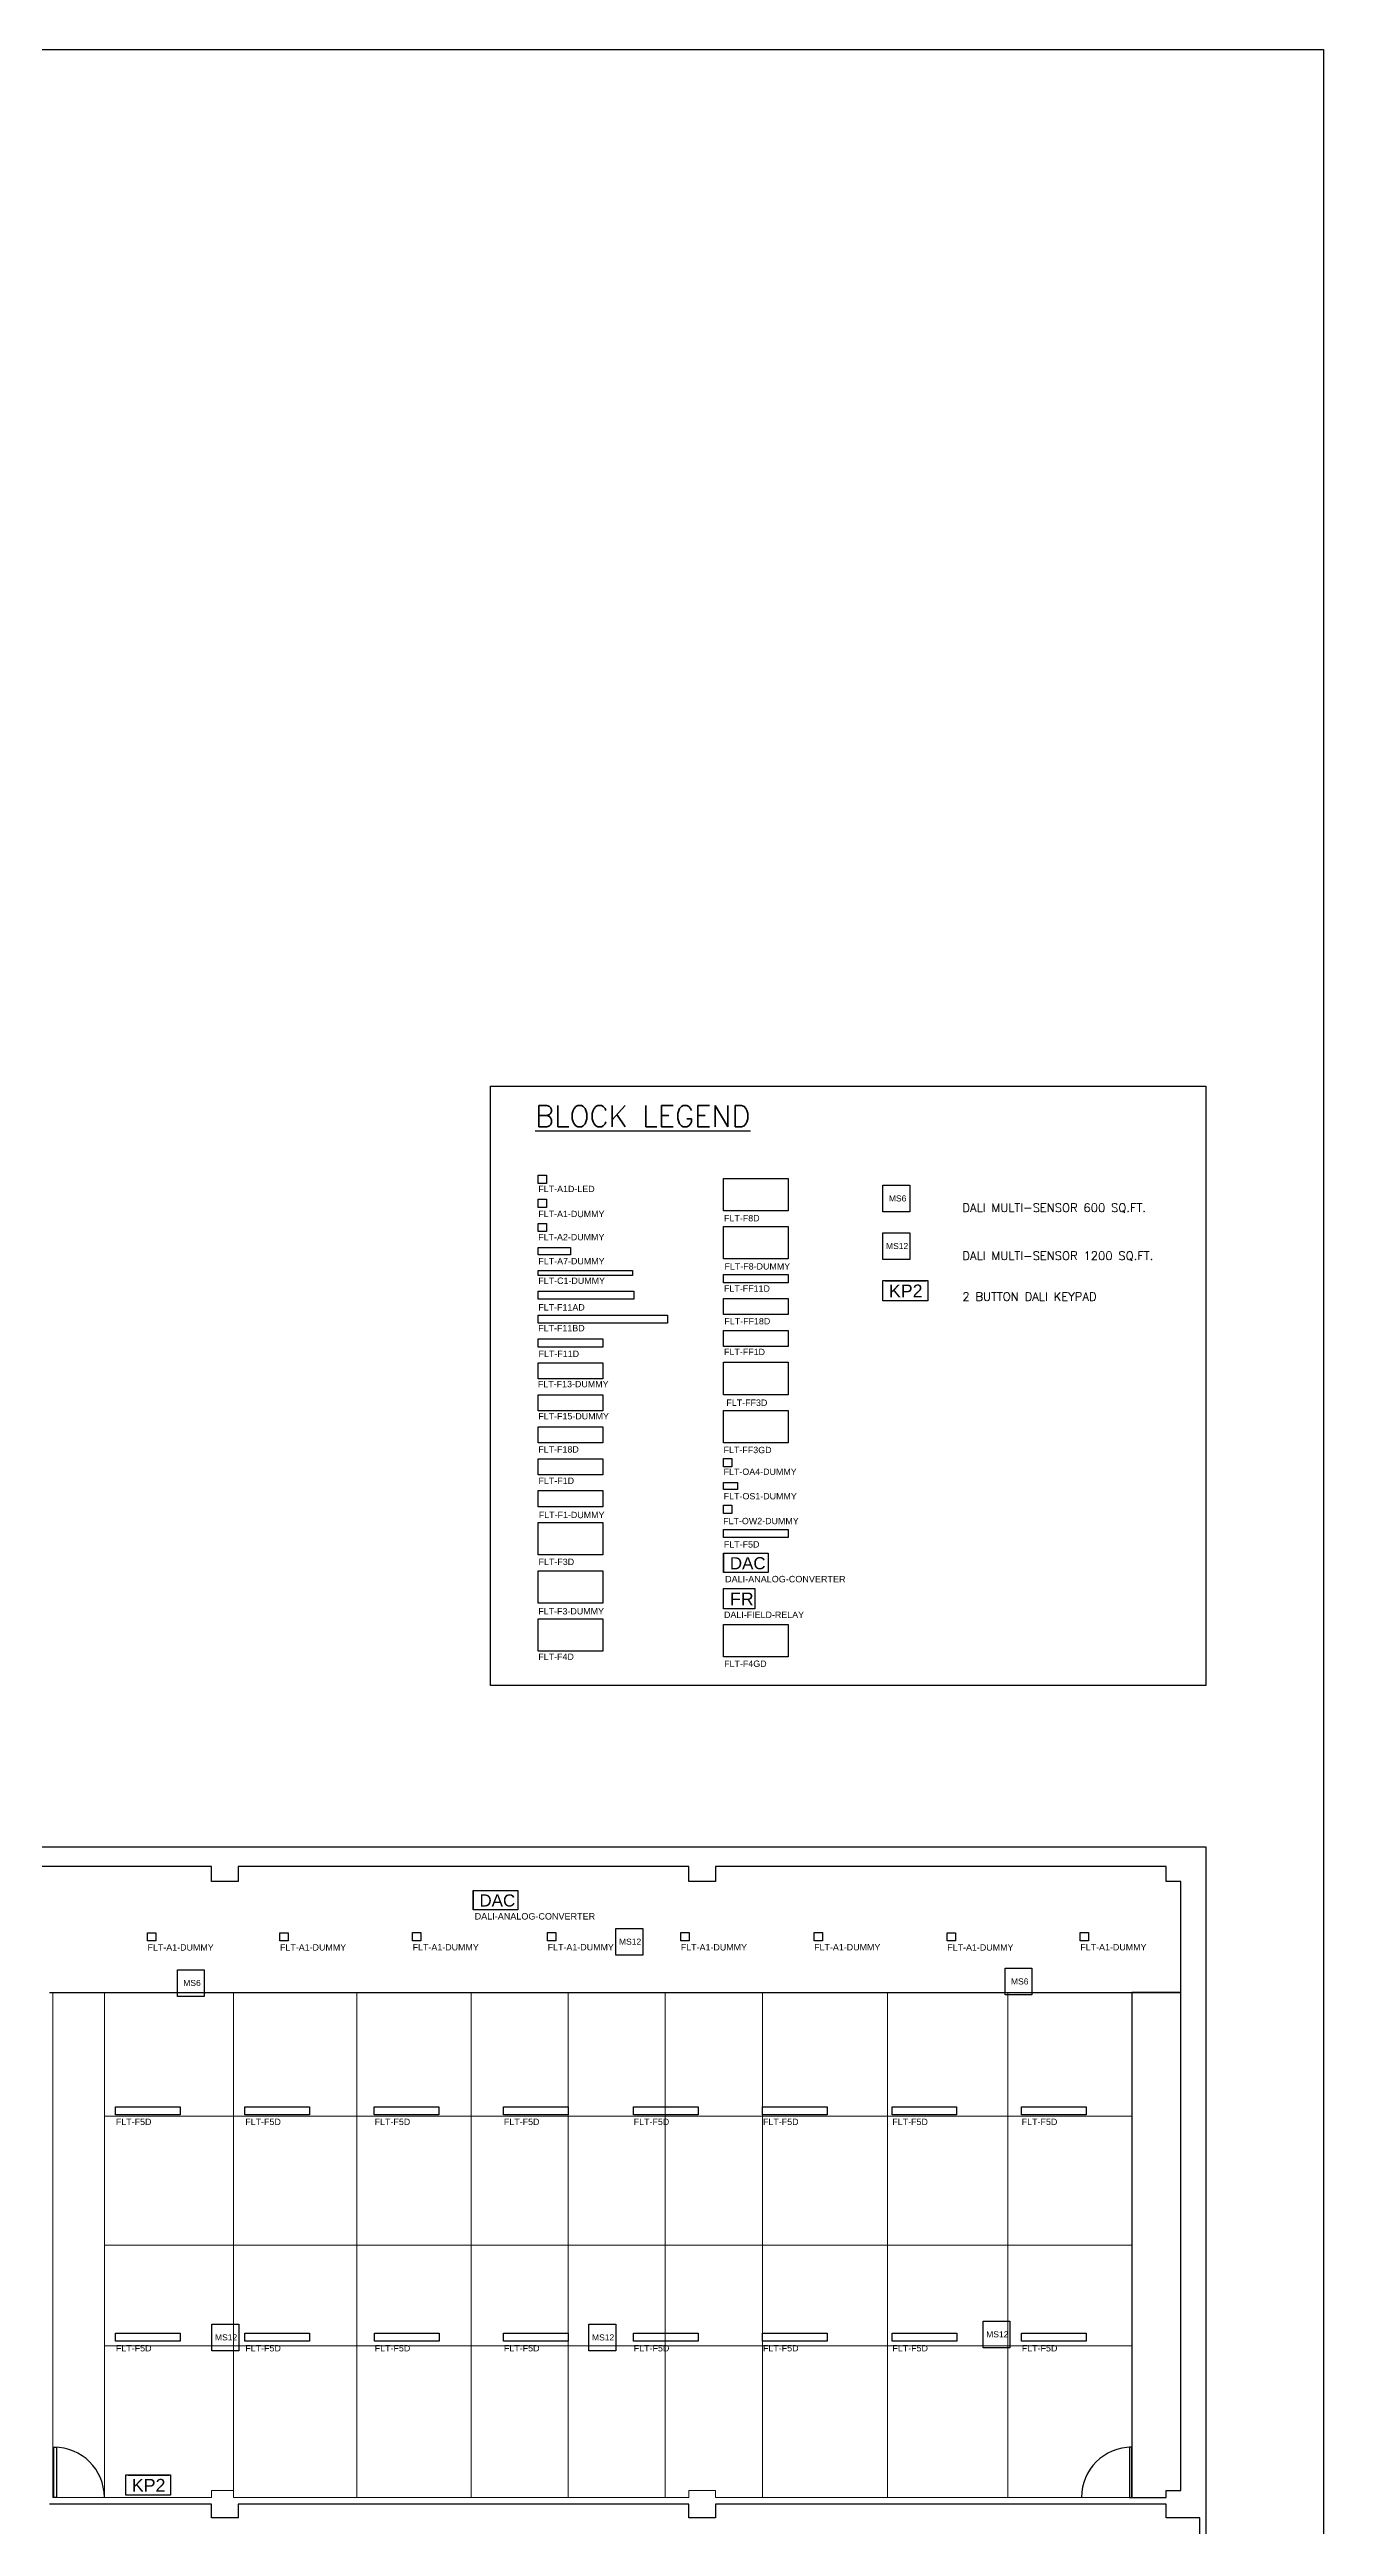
# Model space of a CAD drawing. Header units: inches. Extents: x 0 to 94319, y 0 to 73100.
# Drawn here: x 70302 to 94319, y 26384 to 73100 of the extents above; entities that cross this region are included whole.
import ezdxf
from ezdxf.enums import TextEntityAlignment as Align

# ---------------------------------------------------------------- set-up
doc = ezdxf.new("R2010")
doc.units = ezdxf.units.IN
doc.header["$MEASUREMENT"] = 0
doc.layers.get('0').update_dxf_attribs({"color": 255})
for name, color, linetype in [('FLT- Fixtures', 90, 'Continuous'), ('FLT- Peripherals', 170, 'Continuous'), ('NOTE', 2, 'Continuous')]:
    doc.layers.add(name, color=color, linetype=linetype)
doc.styles.add('RGVTXT', font='simplex.shx', dxfattribs={"height": 9})
doc.styles.get("Standard").update_dxf_attribs({"font": 'arial.ttf'})

# ---------------------------------------------------------------- blocks, each defined once
blk = doc.blocks.new('FLT-DMS12')
at = {"layer": 'FLT- Peripherals'}
blk.add_lwpolyline([(0, 504), (504, 504), (504, 0), (0, 0)], close=True, dxfattribs=at)
at = {"layer": 'FLT- Peripherals', "insert": (57, 313), "char_height": 114.8, "attachment_point": 1}
blk.add_mtext('MS12', dxfattribs=at)
blk = doc.blocks.new('FLT-KP2')
at = {"layer": 'FLT- Peripherals', "insert": (112, 307), "char_height": 240, "attachment_point": 1, "bg_fill": 3, "box_fill_scale": 1.3, "bg_fill_color": 256, "bg_fill_transparency": 0}
blk.add_mtext('KP2', dxfattribs=at)
at = {"layer": 'FLT- Peripherals'}
blk.add_lwpolyline([(0, 0), (0, 384), (844, 384), (844, 0)], close=True, dxfattribs=at)
blk = doc.blocks.new('FLT-MS6')
at = {"layer": 'FLT- Peripherals'}
blk.add_lwpolyline([(0, 504), (504, 504), (504, 0), (0, 0)], close=True, dxfattribs=at)
at = {"layer": 'FLT- Peripherals', "insert": (111, 313), "char_height": 114.8, "attachment_point": 1}
blk.add_mtext('MS6', dxfattribs=at)
blk = doc.blocks.new('FLT-F5D')
at = {"layer": 'FLT- Fixtures'}
blk.add_lwpolyline([(0, 0), (0, 152), (1219, 152), (1219, 0)], close=True, dxfattribs=at)
blk.add_attdef('FLT-F5D', text='', height=120, dxfattribs=at).set_placement((6, -191), (677, -191), align=Align.ALIGNED)
blk = doc.blocks.new('FLT-A1-DUMMY')
at = {"layer": 'FLT- Fixtures'}
blk.add_lwpolyline([(0, 156), (156, 156), (156, 0), (0, 0)], close=True, dxfattribs=at)
blk.add_attdef('FLT-A1-DUMMY', text='', height=120, dxfattribs=at).set_placement((1, -181), (1249, -181), align=Align.ALIGNED)
blk = doc.blocks.new('FLT-DAC')
at = {"layer": 'FLT- Fixtures', "insert": (2.34, 5.75), "char_height": 4.5, "attachment_point": 1, "bg_fill": 3, "box_fill_scale": 1.5, "bg_fill_color": 256, "bg_fill_transparency": 0}
blk.add_mtext('DAC', dxfattribs=at)
at = {"layer": 'FLT- Fixtures'}
for p, q in [((0, 7.2), (16.54, 7.2)), ((0, 0), (0, 7.2)), ((16.54, 0), (0, 0)), ((16.54, 7.2), (16.54, 0))]:
    blk.add_line(p, q, dxfattribs=at)
blk.add_attdef('DALI-ANALOG-CONVERTER', (0.57, -3.59), '', height=2.4, dxfattribs=at)
blk = doc.blocks.new('FLT-A1D-LED')
at = {"layer": 'FLT- Fixtures'}
blk.add_lwpolyline([(0, 156), (156, 156), (156, 0), (0, 0)], close=True, dxfattribs=at)
blk.add_attdef('FLT-A1D-LED', text='', height=120, dxfattribs=at).set_placement((2, -163), (1064, -163), align=Align.ALIGNED)
blk = doc.blocks.new('FLT-A2-DUMMY')
at = {"layer": 'FLT- Fixtures'}
blk.add_lwpolyline([(0, 156), (156, 156), (156, 0), (0, 0)], close=True, dxfattribs=at)
blk.add_attdef('FLT-A2-DUMMY', text='', height=120, dxfattribs=at).set_placement((0, -163), (1248, -163), align=Align.ALIGNED)
blk = doc.blocks.new('FLT-A7-DUMMY')
at = {"layer": 'FLT- Fixtures'}
blk.add_lwpolyline([(0, 0), (0, 138), (610, 138), (610, 0)], close=True, dxfattribs=at)
blk.add_attdef('FLT-A7-DUMMY', text='', height=120, dxfattribs=at).set_placement((3, -181), (1251, -181), align=Align.ALIGNED)
blk = doc.blocks.new('FLT-C1-DUMMY')
at = {"layer": 'FLT- Fixtures'}
blk.add_lwpolyline([(0, 92), (1780, 92), (1780, 0), (0, 0)], close=True, dxfattribs=at)
blk.add_attdef('FLT-C1-DUMMY', text='', height=120, dxfattribs=at).set_placement((2, -160), (1259, -160), align=Align.ALIGNED)
blk = doc.blocks.new('FLT-F11AD')
at = {"layer": 'FLT- Fixtures'}
blk.add_lwpolyline([(0, 0), (0, 152), (1800, 152), (1800, 0)], close=True, dxfattribs=at)
blk.add_attdef('FLT-F11AD', text='', height=120, dxfattribs=at).set_placement((1, -212), (877, -212), align=Align.ALIGNED)
blk = doc.blocks.new('FLT-F11BD')
at = {"layer": 'FLT- Fixtures'}
blk.add_lwpolyline([(0, 0), (0, 152), (2438, 152), (2438, 0)], close=True, dxfattribs=at)
blk.add_attdef('FLT-F11BD', text='', height=120, dxfattribs=at).set_placement((0, -154), (876, -154), align=Align.ALIGNED)
blk = doc.blocks.new('FLT-F11D')
at = {"layer": 'FLT- Fixtures'}
blk.add_lwpolyline([(0, 0), (0, 152), (1220, 152), (1220, 0)], close=True, dxfattribs=at)
blk.add_attdef('FLT-F11D', text='', height=120, dxfattribs=at).set_placement((7, -189), (771, -189), align=Align.ALIGNED)
blk = doc.blocks.new('FLT-F13-DUMMY')
at = {"layer": 'FLT- Fixtures'}
blk.add_lwpolyline([(0, 305), (1219, 305), (1219, 0), (0, 0)], close=True, dxfattribs=at)
blk.add_attdef('FLT-F13-DUMMY', text='', height=120, dxfattribs=at).set_placement((-6, -156), (1326, -156), align=Align.ALIGNED)
blk = doc.blocks.new('FLT-F15-DUMMY')
at = {"layer": 'FLT- Fixtures'}
blk.add_lwpolyline([(0, 0), (0, 305), (1219, 305), (1219, 0)], close=True, dxfattribs=at)
blk.add_attdef('FLT-F15-DUMMY', text='', height=120, dxfattribs=at).set_placement((1, -160), (1333, -160), align=Align.ALIGNED)
blk = doc.blocks.new('FLT-F18D')
at = {"layer": 'FLT- Fixtures'}
blk.add_lwpolyline([(0, 305), (1219, 305), (1219, 0), (0, 0)], close=True, dxfattribs=at)
blk.add_attdef('FLT-F18D', text='', height=120, dxfattribs=at).set_placement((1, -183), (765, -183), align=Align.ALIGNED)
blk = doc.blocks.new('FLT-F1D')
at = {"layer": 'FLT- Fixtures'}
blk.add_lwpolyline([(0, 0), (0, 305), (1219, 305), (1219, 0)], close=True, dxfattribs=at)
blk.add_attdef('FLT-F1D', text='', height=120, dxfattribs=at).set_placement((5, -172), (676, -172), align=Align.ALIGNED)
blk = doc.blocks.new('FLT-F1-DUMMY')
at = {"layer": 'FLT- Fixtures'}
blk.add_lwpolyline([(1219, 0), (0, 0), (0, 305), (1219, 305)], close=True, dxfattribs=at)
blk.add_attdef('FLT-F1-DUMMY', text='', height=120, dxfattribs=at).set_placement((11, -214), (1249, -214), align=Align.ALIGNED)
blk = doc.blocks.new('FLT-F3D')
at = {"layer": 'FLT- Fixtures'}
blk.add_lwpolyline([(0, 610), (1219, 610), (1219, 0), (0, 0)], close=True, dxfattribs=at)
blk.add_attdef('FLT-F3D', text='', height=120, dxfattribs=at).set_placement((7, -191), (678, -191), align=Align.ALIGNED)
blk = doc.blocks.new('FLT-F3-DUMMY')
at = {"layer": 'FLT- Fixtures'}
blk.add_lwpolyline([(0, 610), (1219, 610), (1219, 0), (0, 0)], close=True, dxfattribs=at)
blk.add_attdef('FLT-F3-DUMMY', text='', height=120, dxfattribs=at).set_placement((1, -215), (1240, -215), align=Align.ALIGNED)
blk = doc.blocks.new('FLT-F4D')
at = {"layer": 'FLT- Fixtures'}
blk.add_lwpolyline([(0, 610), (1219, 610), (1219, 0), (0, 0)], close=True, dxfattribs=at)
blk.add_attdef('FLT-F4D', text='', height=120, dxfattribs=at).set_placement((2, -165), (672, -165), align=Align.ALIGNED)
blk = doc.blocks.new('FLT-F4GD')
at = {"layer": 'FLT- Fixtures'}
blk.add_lwpolyline([(0, 610), (1219, 610), (1219, 0), (0, 0)], close=True, dxfattribs=at)
blk.add_attdef('FLT-F4GD', text='', height=120, dxfattribs=at).set_placement((11, -188), (812, -188), align=Align.ALIGNED)
blk = doc.blocks.new('FLT-F8D')
at = {"layer": 'FLT- Fixtures'}
blk.add_lwpolyline([(0, 610), (1219, 610), (1219, 0), (0, 0)], close=True, dxfattribs=at)
blk.add_attdef('FLT-F8D', text='', height=120, dxfattribs=at).set_placement((9, -201), (680, -201), align=Align.ALIGNED)
blk = doc.blocks.new('FLT-F8-DUMMY')
at = {"layer": 'FLT- Fixtures'}
blk.add_lwpolyline([(0, 610), (1219, 610), (1219, 0), (0, 0)], close=True, dxfattribs=at)
blk.add_attdef('FLT-F8-DUMMY', text='', height=120, dxfattribs=at).set_placement((18, -203), (1256, -203), align=Align.ALIGNED)
blk = doc.blocks.new('FLT-FF11D')
at = {"layer": 'FLT- Fixtures'}
blk.add_lwpolyline([(0, 0), (0, 152), (1220, 152), (1220, 0)], close=True, dxfattribs=at)
blk.add_attdef('FLT-FF11D', text='', height=120, dxfattribs=at).set_placement((8, -170), (875, -170), align=Align.ALIGNED)
blk = doc.blocks.new('FLT-FF18D')
at = {"layer": 'FLT- Fixtures'}
blk.add_lwpolyline([(0, 305), (1219, 305), (1219, 0), (0, 0)], close=True, dxfattribs=at)
blk.add_attdef('FLT-FF18D', text='', height=120, dxfattribs=at).set_placement((15, -184), (881, -184), align=Align.ALIGNED)
blk = doc.blocks.new('FLT-FF1D')
at = {"layer": 'FLT- Fixtures'}
blk.add_lwpolyline([(0, 305), (1219, 305), (1219, 0), (0, 0)], close=True, dxfattribs=at)
blk.add_attdef('FLT-FF1D', text='', height=120, dxfattribs=at).set_placement((9, -161), (782, -161), align=Align.ALIGNED)
blk = doc.blocks.new('FLT-FF3D')
at = {"layer": 'FLT- Fixtures'}
blk.add_lwpolyline([(0, 610), (1219, 610), (1219, 0), (0, 0)], close=True, dxfattribs=at)
blk.add_attdef('FLT-FF3D', text='', height=120, dxfattribs=at).set_placement((53, -211), (826, -211), align=Align.ALIGNED)
blk = doc.blocks.new('FLT-FF3GD')
at = {"layer": 'FLT- Fixtures'}
blk.add_lwpolyline([(0, 610), (1219, 610), (1219, 0), (0, 0)], close=True, dxfattribs=at)
blk.add_attdef('FLT-FF3GD', text='', height=120, dxfattribs=at).set_placement((1, -195), (905, -195), align=Align.ALIGNED)
blk = doc.blocks.new('FLT-OA4-DUMMY')
at = {"layer": 'FLT- Fixtures'}
blk.add_lwpolyline([(0, 156), (156, 156), (156, 0), (0, 0)], close=True, dxfattribs=at)
blk.add_attdef('FLT-OA4-DUMMY', (1, -151), '', height=120, dxfattribs=at)
blk = doc.blocks.new('FLT-OS1-DUMMY')
at = {"layer": 'FLT- Fixtures'}
blk.add_lwpolyline([(0, 130), (264, 130), (264, 0), (0, 0)], close=True, dxfattribs=at)
blk.add_attdef('FLT-OS1-DUMMY', (3, -186), '', height=120, dxfattribs=at)
blk = doc.blocks.new('FLT-OW2-DUMMY')
at = {"layer": 'FLT- Fixtures'}
blk.add_lwpolyline([(0, 156), (156, 156), (156, 0), (0, 0)], close=True, dxfattribs=at)
blk.add_attdef('FLT-OW2-DUMMY', (-7, -200), '', height=120, dxfattribs=at)
blk = doc.blocks.new('FLT-FR')
at = {"layer": 'FLT- Fixtures', "insert": (120, 307), "char_height": 240, "attachment_point": 1, "bg_fill": 3, "box_fill_scale": 1.5, "bg_fill_color": 256, "bg_fill_transparency": 0}
blk.add_mtext('FR', dxfattribs=at)
at = {"layer": 'FLT- Fixtures'}
blk.add_lwpolyline([(0, 0), (0, 384), (591, 384), (591, 0)], close=True, dxfattribs=at)
blk.add_attdef('DALI-FIELD-RELAY', (9, -172), '', height=120, dxfattribs=at)

msp = doc.modelspace()

# ---------------------------------------------------------------- linework, layer by layer
msp.add_lwpolyline([(10544, 60307), (58384, 60307), (58384, 44691), (56544, 44691), (56544, 39204), (92104, 39204), (92104, 23922), (93604, 23922), (93604, 5467), (64104, 5467), (64104, 8410), (10544, 8410), (10544, 26307), (1544, 26307), (1544, 41592), (10544, 41592), (10544, 60307)])
at = {"flags": 128}
msp.add_lwpolyline([(70299, 36452), (70452, 36452), (71335, 36452), (73772, 36452), (76094, 36452), (78251, 36452), (80081, 36452), (81911, 36452), (83741, 36452), (86100, 36452), (88367, 36452), (90707, 36452), (91631, 36452), (91631, 38549), (91352, 38549), (91352, 38834), (90854, 38834), (90104, 38834), (88604, 38834), (87854, 38834), (84854, 38834), (83354, 38834), (82857, 38834), (82857, 38549), (82352, 38549), (82352, 38834), (81854, 38834), (80354, 38834), (77354, 38834), (74354, 38834), (73857, 38834), (73857, 38549), (73352, 38549), (73352, 38834), (72854, 38834), (72104, 38834), (71335, 38834), (70604, 38834), (69104, 38834)], dxfattribs=at)
at = {"lineweight": 0, "flags": 128}
msp.add_lwpolyline([(70361, 36452), (70361, 32857), (70361, 32730), (70361, 32641), (70361, 29878), (70361, 26931), (71335, 26931), (71335, 29792), (71335, 31692), (71335, 34122), (71335, 36452)], close=True, dxfattribs=at)
at = {"color": 8, "lineweight": 0, "flags": 128}
for points in [[(71335, 34122), (73772, 34122), (73772, 36452), (71335, 36452), (71335, 34122), (71335, 34122), (71335, 34122), (71335, 34122), (71335, 34122), (71335, 34122), (71335, 34122), (71335, 34122)], [(73772, 34122), (76094, 34122), (76094, 36452), (73772, 36452), (73772, 34122), (73772, 34122), (73772, 34122), (73772, 34122), (73772, 34122), (73772, 34122), (73772, 34122), (73772, 34122), (73772, 34122), (73772, 34122)], [(76094, 34122), (78251, 34122), (78251, 36452), (76094, 36452), (76094, 34122), (76094, 34122), (76094, 34122), (76094, 34122), (76094, 34122), (76094, 34122), (76094, 34122), (76094, 34122), (76094, 34122), (76094, 34122)], [(78251, 34122), (80081, 34122), (80081, 36452), (78251, 36452), (78251, 34122), (78251, 34122), (78251, 34122), (78251, 34122), (78251, 34122), (78251, 34122), (78251, 34122), (78251, 34122), (78251, 34122), (78251, 34122)], [(80081, 34122), (81911, 34122), (81911, 36452), (80081, 36452), (80081, 34122), (80081, 34122), (80081, 34122), (80081, 34122), (80081, 34122), (80081, 34122), (80081, 34122), (80081, 34122), (80081, 34122), (80081, 34122)], [(81911, 34122), (83741, 34122), (83741, 36452), (81911, 36452), (81911, 34122), (81911, 34122), (81911, 34122), (81911, 34122), (81911, 34122), (81911, 34122), (81911, 34122), (81911, 34122), (81911, 34122), (81911, 34122)], [(83741, 34122), (86100, 34122), (86100, 36452), (83741, 36452), (83741, 34122), (83741, 34122), (83741, 34122), (83741, 34122), (83741, 34122), (83741, 34122), (83741, 34122), (83741, 34122), (83741, 34122), (83741, 34122)], [(86100, 34122), (88367, 34122), (88367, 36452), (86100, 36452), (86100, 34122), (86100, 34122), (86100, 34122), (86100, 34122), (86100, 34122), (86100, 34122), (86100, 34122), (86100, 34122), (86100, 34122), (86100, 34122)], [(88367, 34122), (90707, 34122), (90707, 36452), (88367, 36452), (88367, 34122), (88367, 34122), (88367, 34122), (88367, 34122), (88367, 34122), (88367, 34122), (88367, 34122), (88367, 34122), (88367, 34122), (88367, 34122)], [(71335, 31692), (73772, 31692), (73772, 34122), (71335, 34122), (71335, 31692), (71335, 31692), (71335, 31692), (71335, 31692), (71335, 31692), (71335, 31692), (71335, 31692), (71335, 31692)], [(73772, 31692), (76094, 31692), (76094, 34122), (73772, 34122), (73772, 31692), (73772, 31692), (73772, 31692), (73772, 31692), (73772, 31692), (73772, 31692), (73772, 31692), (73772, 31692), (73772, 31692), (73772, 31692)], [(76094, 31692), (78251, 31692), (78251, 34122), (76094, 34122), (76094, 31692), (76094, 31692), (76094, 31692), (76094, 31692), (76094, 31692), (76094, 31692), (76094, 31692), (76094, 31692), (76094, 31692), (76094, 31692)], [(78251, 31692), (80081, 31692), (80081, 34122), (78251, 34122), (78251, 31692), (78251, 31692), (78251, 31692), (78251, 31692), (78251, 31692), (78251, 31692), (78251, 31692), (78251, 31692), (78251, 31692), (78251, 31692)], [(80081, 31692), (81911, 31692), (81911, 34122), (80081, 34122), (80081, 31692), (80081, 31692), (80081, 31692), (80081, 31692), (80081, 31692), (80081, 31692), (80081, 31692), (80081, 31692), (80081, 31692), (80081, 31692)], [(81911, 31692), (83741, 31692), (83741, 34122), (81911, 34122), (81911, 31692), (81911, 31692), (81911, 31692), (81911, 31692), (81911, 31692), (81911, 31692), (81911, 31692), (81911, 31692), (81911, 31692), (81911, 31692)], [(83741, 31692), (86100, 31692), (86100, 34122), (83741, 34122), (83741, 31692), (83741, 31692), (83741, 31692), (83741, 31692), (83741, 31692), (83741, 31692), (83741, 31692), (83741, 31692), (83741, 31692), (83741, 31692)], [(86100, 31692), (88367, 31692), (88367, 34122), (86100, 34122), (86100, 31692), (86100, 31692), (86100, 31692), (86100, 31692), (86100, 31692), (86100, 31692), (86100, 31692), (86100, 31692), (86100, 31692), (86100, 31692)], [(88367, 31692), (90707, 31692), (90707, 34122), (88367, 34122), (88367, 31692), (88367, 31692), (88367, 31692), (88367, 31692), (88367, 31692), (88367, 31692), (88367, 31692), (88367, 31692), (88367, 31692), (88367, 31692)], [(71335, 29792), (73772, 29792), (73772, 31692), (71335, 31692), (71335, 29792), (71335, 29792), (71335, 29792), (71335, 29792), (71335, 29792), (71335, 29792), (71335, 29792), (71335, 29792)], [(73772, 29792), (76094, 29792), (76094, 31692), (73772, 31692), (73772, 29792), (73772, 29792), (73772, 29792), (73772, 29792), (73772, 29792), (73772, 29792), (73772, 29792), (73772, 29792), (73772, 29792), (73772, 29792)], [(76094, 29792), (78251, 29792), (78251, 31692), (76094, 31692), (76094, 29792), (76094, 29792), (76094, 29792), (76094, 29792), (76094, 29792), (76094, 29792), (76094, 29792), (76094, 29792), (76094, 29792), (76094, 29792)], [(78251, 29792), (80081, 29792), (80081, 31692), (78251, 31692), (78251, 29792), (78251, 29792), (78251, 29792), (78251, 29792), (78251, 29792), (78251, 29792), (78251, 29792), (78251, 29792), (78251, 29792), (78251, 29792)], [(80081, 29792), (81911, 29792), (81911, 31692), (80081, 31692), (80081, 29792), (80081, 29792), (80081, 29792), (80081, 29792), (80081, 29792), (80081, 29792), (80081, 29792), (80081, 29792), (80081, 29792), (80081, 29792)], [(81911, 29792), (83741, 29792), (83741, 31692), (81911, 31692), (81911, 29792), (81911, 29792), (81911, 29792), (81911, 29792), (81911, 29792), (81911, 29792), (81911, 29792), (81911, 29792), (81911, 29792), (81911, 29792)], [(83741, 29792), (86100, 29792), (86100, 31692), (83741, 31692), (83741, 29792), (83741, 29792), (83741, 29792), (83741, 29792), (83741, 29792), (83741, 29792), (83741, 29792), (83741, 29792), (83741, 29792), (83741, 29792)], [(86100, 29792), (88367, 29792), (88367, 31692), (86100, 31692), (86100, 29792), (86100, 29792), (86100, 29792), (86100, 29792), (86100, 29792), (86100, 29792), (86100, 29792), (86100, 29792), (86100, 29792), (86100, 29792)], [(88367, 29792), (90707, 29792), (90707, 31692), (88367, 31692), (88367, 29792), (88367, 29792), (88367, 29792), (88367, 29792), (88367, 29792), (88367, 29792), (88367, 29792), (88367, 29792), (88367, 29792), (88367, 29792)], [(73352, 26931), (73352, 27064), (73772, 27064), (73772, 29792), (71335, 29792), (71335, 26931)], [(76094, 29792), (73772, 29792), (73772, 27064), (73772, 26931), (73857, 26931), (76094, 26931), (76094, 29792), (76094, 29792), (76094, 29792), (76094, 29792)], [(78251, 29792), (76094, 29792), (76094, 26931), (78251, 26931), (78251, 29792)], [(80081, 29792), (78251, 29792), (78251, 26931), (80081, 26931), (80081, 29792), (80081, 29792)], [(81911, 29792), (80081, 29792), (80081, 26931), (81911, 26931), (81911, 29792), (81911, 29792)], [(82857, 27064), (82857, 26931), (83741, 26931), (83741, 29792), (81911, 29792), (81911, 26931), (82352, 26931), (82352, 27064)], [(86100, 29792), (83741, 29792), (83741, 26931), (86100, 26931), (86100, 29792)], [(88367, 29792), (86100, 29792), (86100, 26931), (88367, 26931), (88367, 29792), (88367, 29792), (88367, 29792)], [(90707, 29792), (88367, 29792), (88367, 26931), (90707, 26931)]]:
    msp.add_lwpolyline(points, close=True, dxfattribs=at)
at = {"flags": 128}
msp.add_lwpolyline([(91631, 32057), (91631, 36452), (90707, 36452), (90707, 34122), (90707, 31692), (90707, 29792), (90707, 26931), (91352, 26931), (91352, 27064), (91631, 27064), (91631, 28307), (91631, 29057), (91631, 30557)], close=True, dxfattribs=at)
for points in [[(71335, 26931, 0.414213), (70385, 27881), (70430, 27881), (70430, 26931), (70385, 26931), (70385, 27881)], [(90707, 27881), (90662, 27881), (90662, 26931), (90707, 26931), (90707, 27881, 0.414213), (89757, 26931)]]:
    msp.add_lwpolyline(points, format="xyb")
at = {"layer": 'NOTE'}
msp.add_lwpolyline([(78614, 53547), (92104, 53547), (92104, 42245), (78614, 42245)], close=True, dxfattribs=at)

# ---------------------------------------------------------------- block references
at = {"layer": 'FLT- Fixtures'}
for name, p, values in [('FLT-A1D-LED', (79515, 51713), {'FLT-A1D-LED': 'FLT-A1D-LED'}), ('FLT-A1-DUMMY', (79515, 51259), {'FLT-A1-DUMMY': 'FLT-A1-DUMMY'}), ('FLT-F8D', (83009, 51200), {'FLT-F8D': 'FLT-F8D'}), ('FLT-A2-DUMMY', (79515, 50805), {'FLT-A2-DUMMY': 'FLT-A2-DUMMY'}), ('FLT-A7-DUMMY', (79515, 50369), {'FLT-A7-DUMMY': 'FLT-A7-DUMMY'}), ('FLT-F8-DUMMY', (83009, 50293), {'FLT-F8-DUMMY': 'FLT-F8-DUMMY'}), ('FLT-C1-DUMMY', (79515, 49979), {'FLT-C1-DUMMY': 'FLT-C1-DUMMY'}), ('FLT-FF11D', (83009, 49842), {'FLT-FF11D': 'FLT-FF11D'}), ('FLT-F11AD', (79515, 49529), {'FLT-F11AD': 'FLT-F11AD'}), ('FLT-FF18D', (83009, 49240), {'FLT-FF18D': 'FLT-FF18D'}), ('FLT-F11BD', (79515, 49079), {'FLT-F11BD': 'FLT-F11BD'}), ('FLT-F11D', (79515, 48629), {'FLT-F11D': 'FLT-F11D'}), ('FLT-FF1D', (83009, 48637), {'FLT-FF1D': 'FLT-FF1D'}), ('FLT-F13-DUMMY', (79515, 48026), {'FLT-F13-DUMMY': 'FLT-F13-DUMMY'}), ('FLT-FF3D', (83009, 47730), {'FLT-FF3D': 'FLT-FF3D'}), ('FLT-F15-DUMMY', (79515, 47423), {'FLT-F15-DUMMY': 'FLT-F15-DUMMY'}), ('FLT-FF3GD', (83009, 46822), {'FLT-FF3GD': 'FLT-FF3GD'}), ('FLT-F18D', (79515, 46821), {'FLT-F18D': 'FLT-F18D'}), ('FLT-F1D', (79515, 46218), {'FLT-F1D': 'FLT-F1D'}), ('FLT-OA4-DUMMY', (83009, 46368), {'FLT-OA4-DUMMY': 'FLT-OA4-DUMMY'}), ('FLT-F1-DUMMY', (79515, 45615), {'FLT-F1-DUMMY': 'FLT-F1-DUMMY'}), ('FLT-OS1-DUMMY', (83009, 45941), {'FLT-OS1-DUMMY': 'FLT-OS1-DUMMY'}), ('FLT-F3D', (79515, 44708), {'FLT-F3D': 'FLT-F3D'}), ('FLT-OW2-DUMMY', (83009, 45487), {'FLT-OW2-DUMMY': 'FLT-OW2-DUMMY'}), ('FLT-F5D', (83009, 45037), {'FLT-F5D': 'FLT-F5D'}), ('FLT-F3-DUMMY', (79515, 43800), {'FLT-F3-DUMMY': 'FLT-F3-DUMMY'}), ('FLT-F4D', (79515, 42893), {'FLT-F4D': 'FLT-F4D'}), ('FLT-F4GD', (83009, 42784), {'FLT-F4GD': 'FLT-F4GD'}), ('FLT-A1-DUMMY', (72148, 37426), {'FLT-A1-DUMMY': 'FLT-A1-DUMMY'}), ('FLT-A1-DUMMY', (74645, 37427), {'FLT-A1-DUMMY': 'FLT-A1-DUMMY'}), ('FLT-A1-DUMMY', (77146, 37429), {'FLT-A1-DUMMY': 'FLT-A1-DUMMY'}), ('FLT-A1-DUMMY', (79692, 37430), {'FLT-A1-DUMMY': 'FLT-A1-DUMMY'}), ('FLT-A1-DUMMY', (82202, 37428), {'FLT-A1-DUMMY': 'FLT-A1-DUMMY'}), ('FLT-A1-DUMMY', (84716, 37430), {'FLT-A1-DUMMY': 'FLT-A1-DUMMY'}), ('FLT-A1-DUMMY', (87226, 37426), {'FLT-A1-DUMMY': 'FLT-A1-DUMMY'}), ('FLT-A1-DUMMY', (89734, 37430), {'FLT-A1-DUMMY': 'FLT-A1-DUMMY'}), ('FLT-F5D', (71546, 34146), {'FLT-F5D': 'FLT-F5D'}), ('FLT-F5D', (73986, 34146), {'FLT-F5D': 'FLT-F5D'}), ('FLT-F5D', (76425, 34146), {'FLT-F5D': 'FLT-F5D'}), ('FLT-F5D', (78862, 34146), {'FLT-F5D': 'FLT-F5D'}), ('FLT-F5D', (81309, 34146), {'FLT-F5D': 'FLT-F5D'}), ('FLT-F5D', (83746, 34146), {'FLT-F5D': 'FLT-F5D'}), ('FLT-F5D', (86185, 34146), {'FLT-F5D': 'FLT-F5D'}), ('FLT-F5D', (88625, 34146), {'FLT-F5D': 'FLT-F5D'}), ('FLT-F5D', (71547, 29876), {'FLT-F5D': 'FLT-F5D'}), ('FLT-F5D', (73986, 29876), {'FLT-F5D': 'FLT-F5D'}), ('FLT-F5D', (76426, 29876), {'FLT-F5D': 'FLT-F5D'}), ('FLT-F5D', (78862, 29876), {'FLT-F5D': 'FLT-F5D'}), ('FLT-F5D', (81310, 29876), {'FLT-F5D': 'FLT-F5D'}), ('FLT-F5D', (83746, 29876), {'FLT-F5D': 'FLT-F5D'}), ('FLT-F5D', (86186, 29876), {'FLT-F5D': 'FLT-F5D'}), ('FLT-F5D', (88626, 29876), {'FLT-F5D': 'FLT-F5D'})]:
    msp.add_blockref(name, p, dxfattribs=at).add_auto_attribs(values)
at = {"layer": 'FLT- Peripherals'}
for name, p in [('FLT-MS6', (86015, 51176)), ('FLT-DMS12', (86015, 50278)), ('FLT-DMS12', (80981, 37158)), ('FLT-MS6', (88317, 36408)), ('FLT-MS6', (72712, 36379)), ('FLT-DMS12', (73364, 29695)), ('FLT-DMS12', (80472, 29694)), ('FLT-DMS12', (87904, 29752))]:
    msp.add_blockref(name, p, dxfattribs=at)

# ---------------------------------------------------------------- texts
at = {"layer": 'NOTE', "color": 2, "style": 'RGVTXT'}
for s, p in [('DALI MULTI-SENSOR 600 SQ.FT.', (87512, 51176)), ('DALI MULTI-SENSOR 1200 SQ.FT.', (87512, 50270)), ('2 BUTTON DALI KEYPAD', (87512, 49500))]:
    msp.add_text(s, height=160, dxfattribs=at).set_placement(p)
at = {"layer": 'NOTE', "color": 2, "insert": (79455, 53183), "char_height": 400, "width": 5261.88, "attachment_point": 1, "style": 'RGVTXT'}
msp.add_mtext('{\\LBLOCK LEGEND}', dxfattribs=at)

# ---------------------------------------------------------------- next in the draw order: block references
at = {"layer": 'FLT- Fixtures', "xscale": 50.8, "yscale": 50.8, "zscale": 50.8}
msp.add_blockref('FLT-DAC', (78288, 38013), dxfattribs=at).add_auto_attribs({'DALI-ANALOG-CONVERTER': 'DALI-ANALOG-CONVERTER'})
at = {"layer": 'FLT- Peripherals'}
msp.add_blockref('FLT-KP2', (71741, 26974), dxfattribs=at)

# ---------------------------------------------------------------- next in the draw order: linework, layer by layer
msp.add_lwpolyline([(0, 73100), (94319, 73100), (94319, 0), (0, 0)], close=True)
msp.add_lwpolyline([(91988, 23923), (91988, 26549), (91352, 26549), (91352, 26807), (90707, 26807), (88367, 26807), (86100, 26807), (83741, 26807), (82857, 26807), (82857, 26549), (82352, 26549), (82352, 26807), (81911, 26807), (80081, 26807), (78251, 26807), (76094, 26807), (73857, 26807), (73857, 26549), (73352, 26549), (73352, 26807), (71335, 26807), (70299, 26807)])

# ---------------------------------------------------------------- next in the draw order: block references
at = {"layer": 'FLT- Fixtures', "xscale": 50.8, "yscale": 50.8, "zscale": 50.8}
msp.add_blockref('FLT-DAC', (83009, 44373), dxfattribs=at).add_auto_attribs({'DALI-ANALOG-CONVERTER': 'DALI-ANALOG-CONVERTER'})
at = {"layer": 'FLT- Peripherals'}
msp.add_blockref('FLT-KP2', (86015, 49500), dxfattribs=at)

# ---------------------------------------------------------------- next in the draw order: block references
at = {"layer": 'FLT- Fixtures'}
msp.add_blockref('FLT-FR', (83009, 43691), dxfattribs=at).add_auto_attribs({'DALI-FIELD-RELAY': 'DALI-FIELD-RELAY'})

doc.saveas('drawing.dxf')
